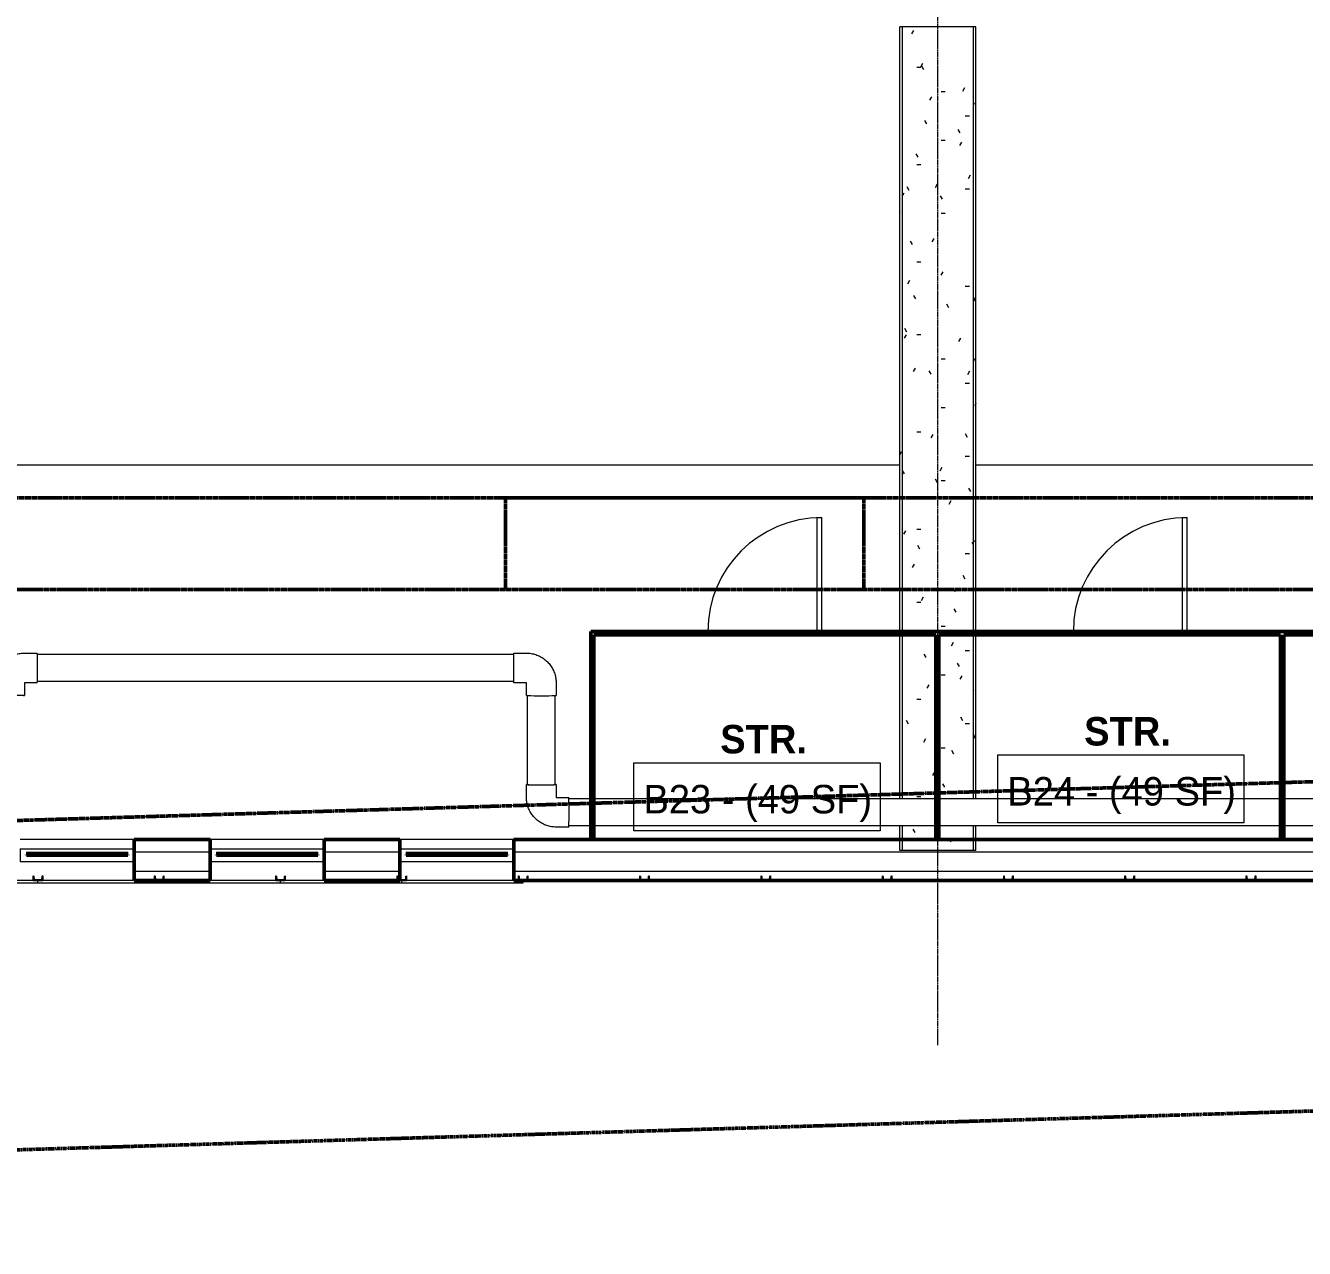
# Model space of a CAD drawing. Header units: inches. Extents: x -4235 to -464, y 9706 to 12365.
# Drawn here: x -2788.6 to -2384.5, y 9772 to 10158.3 of the extents above; entities that cross this region are included whole.
import ezdxf

# ---------------------------------------------------------------- set-up
doc = ezdxf.new("R2010")
doc.units = ezdxf.units.IN
doc.header["$MEASUREMENT"] = 0
for name, pattern in [('Dash 1_16_', [0.125, 0.0625, -0.0625]), ('Double Dash 3_8_', [1, 0.375, -0.125, 0.125, -0.125, 0.125, -0.125]), ('Grid Line 1_2_', [0.875, 0.5, -0.125, 0.125, -0.125])]:
    doc.linetypes.add(name, pattern=pattern)
for name, color, linetype, lineweight in [('0-1', 7, 'Continuous', 5), ('0-3', 7, 'Continuous', 9), ('A-AREA-IDEN', 2, 'Continuous', 9), ('A-DOOR-2', 7, 'Continuous', 9), ('A-FLOR-5', 192, 'Continuous', 9), ('A-GLAZ-CURT', 52, 'Continuous', 9), ('A-GLAZ-CWMG', 51, 'Continuous', 9), ('A-GLAZ-CWMG-4', 51, 'Continuous', 50), ('A-WALL', 113, 'Continuous', 13), ('C-PROP-LINE', 91, 'Double Dash 3_8_', 50), ('C-PROP-LINE-1', 91, 'Dash 1_16_', 50), ('P-PIPE-1', 7, 'Continuous', 9), ('P-PIPE-2', 254, 'Continuous', 9), ('S-BEAM', 12, 'Continuous', 9), ('S-BEAM-1', 9, 'Continuous', 9), ('S-FNDN-1', 250, 'Continuous', 50), ('S-FNDN-5', 32, 'Continuous', 50), ('S-FNDN-6', 32, 'Continuous', 9), ('S-GRID-1', 1, 'Grid Line 1_2_', 9)]:
    doc.layers.add(name, color=color, linetype=linetype, lineweight=lineweight)
doc.styles.add('Century Gothic', font='ufonts.com_century-gothic.ttf', dxfattribs={"height": 9})
doc.styles.add('Century Gothic_B', font='GOTHICB.TTF', dxfattribs={"height": 9})

# ---------------------------------------------------------------- blocks, each defined once
blk = doc.blocks.new('CHAINLINK GATE - CHAINLINK GATE-2199385-BACKGROUND - RCP - BASEMENT FLOOR')
at = {"layer": 'A-DOOR-2'}
for p, q in [((16.5, 36.5), (18, 36.5)), ((16.5, 0.5), (16.5, 36.5)), ((18, 0.5), (18, 36.5)), ((16.5, 0.5), (18, 0.5))]:
    blk.add_line(p, q, dxfattribs=at)
blk.add_arc((18, 0.5), 36, 90, 180, dxfattribs=at)
blk = doc.blocks.new('Elbow - PVC - Sch 40 - Standard-2236319-BACKGROUND - RCP - BASEMENT FLOOR')
at = {"layer": 'P-PIPE-1'}
for p, q in [((-2788.94, 9960.06), (-2784.94, 9960.06)), ((-2798.35, 9946.66), (-2798.35, 9950.66)), ((-2788.97, 9950.66), (-2788.97, 9946.66)), ((-2784.94, 9950.69), (-2788.94, 9950.69))]:
    blk.add_line(p, q, dxfattribs=at)
at = {"layer": 'P-PIPE-1', "flags": 128}
for points in [[(-2795.59, 9957.31), (-2795.32, 9957.57), (-2795.04, 9957.82), (-2794.75, 9958.06), (-2794.45, 9958.28), (-2794.14, 9958.5), (-2793.82, 9958.7), (-2793.5, 9958.89), (-2793.16, 9959.06), (-2792.82, 9959.23), (-2792.48, 9959.38), (-2792.13, 9959.51), (-2791.77, 9959.63), (-2791.41, 9959.74), (-2791.04, 9959.83), (-2790.68, 9959.9), (-2790.31, 9959.97), (-2789.93, 9960.01), (-2789.56, 9960.04), (-2789.18, 9960.06), (-2788.94, 9960.06)], [(-2798.35, 9950.66), (-2798.34, 9951.04), (-2798.32, 9951.41), (-2798.28, 9951.79), (-2798.23, 9952.16), (-2798.16, 9952.53), (-2798.08, 9952.9), (-2797.98, 9953.26), (-2797.87, 9953.62), (-2797.75, 9953.97), (-2797.61, 9954.32), (-2797.45, 9954.67), (-2797.29, 9955), (-2797.11, 9955.33), (-2796.91, 9955.66), (-2796.71, 9955.97), (-2796.49, 9956.28), (-2796.26, 9956.57), (-2796.01, 9956.86), (-2795.76, 9957.14), (-2795.59, 9957.31)], [(-2788.96, 9950.68), (-2788.97, 9950.68), (-2788.97, 9950.68), (-2788.97, 9950.68), (-2788.97, 9950.68), (-2788.97, 9950.68), (-2788.97, 9950.68), (-2788.97, 9950.67), (-2788.97, 9950.67), (-2788.97, 9950.67), (-2788.97, 9950.67), (-2788.97, 9950.67), (-2788.97, 9950.67), (-2788.97, 9950.67), (-2788.97, 9950.67), (-2788.97, 9950.67), (-2788.97, 9950.66), (-2788.97, 9950.66), (-2788.97, 9950.66), (-2788.97, 9950.66), (-2788.97, 9950.66)], [(-2788.94, 9950.69), (-2788.94, 9950.69), (-2788.95, 9950.69), (-2788.95, 9950.69), (-2788.95, 9950.69), (-2788.95, 9950.69), (-2788.95, 9950.69), (-2788.95, 9950.69), (-2788.95, 9950.69), (-2788.95, 9950.69), (-2788.96, 9950.69), (-2788.96, 9950.69), (-2788.96, 9950.69), (-2788.96, 9950.69), (-2788.96, 9950.69), (-2788.96, 9950.68), (-2788.96, 9950.68), (-2788.96, 9950.68), (-2788.96, 9950.68), (-2788.96, 9950.68), (-2788.96, 9950.68)]]:
    blk.add_lwpolyline(points, dxfattribs=at)
at = {"layer": 'P-PIPE-1'}
for centre, major_axis, start_param, end_param in [((-2784.94, 9955.38), (0, 4.69), 3.152008, 6.293601), ((-2793.66, 9946.66), (4.69, 0), 6.27277, 9.414362), ((-2793.66, 9946.66), (4.69, 0), 3.141593, 3.523602), ((-2793.66, 9946.66), (-4.69, 0), 2.758996, 3.131177)]:
    blk.add_ellipse(centre, major_axis=major_axis, ratio=0.010416, start_param=start_param, end_param=end_param, dxfattribs=at)
blk = doc.blocks.new('Elbow - PVC - Sch 40 - Standard-V1-BACKGROUND - RCP - BASEMENT FLOOR')
at = {"layer": 'P-PIPE-1'}
for p, q in [((-2634.38, 9960.06), (-2630.38, 9960.06)), ((-2630.38, 9950.69), (-2634.38, 9950.69)), ((-2630.35, 9946.66), (-2630.35, 9950.66)), ((-2620.97, 9950.66), (-2620.97, 9946.66))]:
    blk.add_line(p, q, dxfattribs=at)
at = {"layer": 'P-PIPE-1', "flags": 128}
for points in [[(-2630.38, 9960.06), (-2630, 9960.06), (-2629.63, 9960.03), (-2629.25, 9960), (-2628.88, 9959.94), (-2628.51, 9959.88), (-2628.14, 9959.8), (-2627.78, 9959.7), (-2627.42, 9959.59), (-2627.07, 9959.46), (-2626.72, 9959.32), (-2626.37, 9959.17), (-2626.04, 9959), (-2625.71, 9958.82), (-2625.38, 9958.63), (-2625.07, 9958.42), (-2624.76, 9958.2), (-2624.46, 9957.97), (-2624.18, 9957.73), (-2623.9, 9957.48), (-2623.73, 9957.31)], [(-2623.73, 9957.31), (-2623.47, 9957.04), (-2623.22, 9956.76), (-2622.98, 9956.47), (-2622.75, 9956.17), (-2622.54, 9955.86), (-2622.34, 9955.54), (-2622.15, 9955.21), (-2621.97, 9954.88), (-2621.81, 9954.54), (-2621.66, 9954.2), (-2621.53, 9953.84), (-2621.41, 9953.49), (-2621.3, 9953.13), (-2621.21, 9952.76), (-2621.13, 9952.39), (-2621.07, 9952.02), (-2621.03, 9951.65), (-2620.99, 9951.27), (-2620.98, 9950.9), (-2620.97, 9950.66)], [(-2630.36, 9950.68), (-2630.36, 9950.68), (-2630.36, 9950.68), (-2630.36, 9950.68), (-2630.36, 9950.68), (-2630.36, 9950.68), (-2630.36, 9950.69), (-2630.36, 9950.69), (-2630.37, 9950.69), (-2630.37, 9950.69), (-2630.37, 9950.69), (-2630.37, 9950.69), (-2630.37, 9950.69), (-2630.37, 9950.69), (-2630.37, 9950.69), (-2630.37, 9950.69), (-2630.37, 9950.69), (-2630.38, 9950.69), (-2630.38, 9950.69), (-2630.38, 9950.69), (-2630.38, 9950.69)], [(-2630.35, 9950.66), (-2630.35, 9950.66), (-2630.35, 9950.66), (-2630.35, 9950.66), (-2630.35, 9950.66), (-2630.35, 9950.67), (-2630.35, 9950.67), (-2630.35, 9950.67), (-2630.35, 9950.67), (-2630.35, 9950.67), (-2630.35, 9950.67), (-2630.35, 9950.67), (-2630.35, 9950.67), (-2630.35, 9950.67), (-2630.35, 9950.68), (-2630.35, 9950.68), (-2630.35, 9950.68), (-2630.36, 9950.68), (-2630.36, 9950.68), (-2630.36, 9950.68), (-2630.36, 9950.68)]]:
    blk.add_lwpolyline(points, dxfattribs=at)
at = {"layer": 'P-PIPE-1'}
for centre, major_axis, start_param, end_param in [((-2634.38, 9955.38), (0, 4.69), 0, 0.381965), ((-2634.38, 9955.38), (0, 4.69), 3.131177, 6.27277), ((-2634.38, 9955.38), (0, 4.69), 2.758996, 3.131177), ((-2625.66, 9946.66), (4.69, 0), 3.152008, 6.293601)]:
    blk.add_ellipse(centre, major_axis=major_axis, ratio=0.010416, start_param=start_param, end_param=end_param, dxfattribs=at)
blk = doc.blocks.new('Elbow - PVC - Sch 40 - Standard-V2-BACKGROUND - RCP - BASEMENT FLOOR')
at = {"layer": 'P-PIPE-1'}
for p, q in [((-2630.35, 9914.52), (-2630.35, 9918.52)), ((-2620.97, 9918.52), (-2620.97, 9914.52)), ((-2620.94, 9914.49), (-2616.94, 9914.49)), ((-2616.94, 9905.11), (-2620.94, 9905.11))]:
    blk.add_line(p, q, dxfattribs=at)
at = {"layer": 'P-PIPE-1', "flags": 128}
for points in [[(-2627.59, 9907.87), (-2627.85, 9908.14), (-2628.1, 9908.42), (-2628.34, 9908.71), (-2628.57, 9909.01), (-2628.78, 9909.32), (-2628.98, 9909.64), (-2629.17, 9909.96), (-2629.35, 9910.3), (-2629.51, 9910.64), (-2629.66, 9910.98), (-2629.79, 9911.33), (-2629.91, 9911.69), (-2630.02, 9912.05), (-2630.11, 9912.42), (-2630.19, 9912.78), (-2630.25, 9913.16), (-2630.3, 9913.53), (-2630.33, 9913.9), (-2630.35, 9914.28), (-2630.35, 9914.52)], [(-2620.97, 9914.52), (-2620.97, 9914.52), (-2620.97, 9914.52), (-2620.97, 9914.51), (-2620.97, 9914.51), (-2620.97, 9914.51), (-2620.97, 9914.51), (-2620.97, 9914.51), (-2620.97, 9914.51), (-2620.97, 9914.51), (-2620.97, 9914.51), (-2620.97, 9914.5), (-2620.97, 9914.5), (-2620.97, 9914.5), (-2620.97, 9914.5), (-2620.97, 9914.5), (-2620.97, 9914.5), (-2620.97, 9914.5), (-2620.97, 9914.5), (-2620.97, 9914.5), (-2620.96, 9914.5)], [(-2620.96, 9914.5), (-2620.96, 9914.5), (-2620.96, 9914.49), (-2620.96, 9914.49), (-2620.96, 9914.49), (-2620.96, 9914.49), (-2620.96, 9914.49), (-2620.96, 9914.49), (-2620.96, 9914.49), (-2620.96, 9914.49), (-2620.95, 9914.49), (-2620.95, 9914.49), (-2620.95, 9914.49), (-2620.95, 9914.49), (-2620.95, 9914.49), (-2620.95, 9914.49), (-2620.95, 9914.49), (-2620.95, 9914.49), (-2620.95, 9914.49), (-2620.94, 9914.49), (-2620.94, 9914.49)], [(-2620.94, 9905.11), (-2621.32, 9905.12), (-2621.69, 9905.14), (-2622.07, 9905.18), (-2622.44, 9905.23), (-2622.81, 9905.3), (-2623.18, 9905.38), (-2623.54, 9905.48), (-2623.9, 9905.59), (-2624.26, 9905.72), (-2624.61, 9905.85), (-2624.95, 9906.01), (-2625.29, 9906.18), (-2625.62, 9906.36), (-2625.94, 9906.55), (-2626.25, 9906.76), (-2626.56, 9906.97), (-2626.86, 9907.2), (-2627.15, 9907.45), (-2627.42, 9907.7), (-2627.59, 9907.87)]]:
    blk.add_lwpolyline(points, dxfattribs=at)
at = {"layer": 'P-PIPE-1'}
for centre, major_axis, start_param, end_param in [((-2625.66, 9918.52), (4.69, 0), 2.759638, 3.141593), ((-2625.66, 9918.52), (-4.69, 0), 0.010416, 3.152008), ((-2625.66, 9918.52), (4.69, 0), 0.010416, 0.382649), ((-2616.94, 9909.8), (0, 4.69), 3.131177, 6.27277)]:
    blk.add_ellipse(centre, major_axis=major_axis, ratio=0.010416, start_param=start_param, end_param=end_param, dxfattribs=at)
blk = doc.blocks.new('CTR - 1st Phase - Common Walls_rvt-1-BACKGROUND - RCP - BASEMENT FLOOR')
at = {"layer": 'P-PIPE-1'}
for p, q in [((-2784.94, 9959.69), (-2634.38, 9959.69)), ((-2634.38, 9951.06), (-2784.94, 9951.06)), ((-2629.97, 9918.52), (-2629.97, 9946.66)), ((-2621.35, 9946.66), (-2621.35, 9918.52)), ((-2616.94, 9914.11), (-2610.02, 9914.11)), ((-2609.02, 9914.11), (-2501.02, 9914.11)), ((-2500.02, 9914.11), (-2392.02, 9914.11)), ((-2391.02, 9914.11), (-2283.02, 9914.11)), ((-2610.02, 9905.49), (-2616.94, 9905.49)), ((-2501.02, 9905.49), (-2609.02, 9905.49)), ((-2392.02, 9905.49), (-2500.02, 9905.49)), ((-2283.02, 9905.49), (-2391.02, 9905.49))]:
    blk.add_line(p, q, dxfattribs=at)
for centre, major_axis, start_param, end_param in [((-2634.38, 9955.38), (0, 4.31), 4.712389, 6.283185), ((-2634.38, 9955.38), (0, 4.31), 3.141593, 4.712389), ((-2625.66, 9918.52), (4.31, 0), 3.141593, 4.712389), ((-2625.66, 9918.52), (4.31, 0), 4.712389, 6.283185)]:
    blk.add_ellipse(centre, major_axis=major_axis, ratio=0.010416, start_param=start_param, end_param=end_param, dxfattribs=at)
at = {"layer": 'P-PIPE-2'}
for p, q in [((-2610.02, 9914.11), (-2609.02, 9914.11)), ((-2501.02, 9914.11), (-2500.02, 9914.11)), ((-2392.02, 9914.11), (-2391.02, 9914.11)), ((-2609.02, 9905.49), (-2610.02, 9905.49)), ((-2500.02, 9905.49), (-2501.02, 9905.49)), ((-2391.02, 9905.49), (-2392.02, 9905.49))]:
    blk.add_line(p, q, dxfattribs=at)
at = {"layer": 'S-FNDN-1'}
for p, q in [((-2610.02, 9901.19), (-2610.02, 9966.88)), ((-2610.02, 9966.88), (-2609.02, 9966.88)), ((-2609.02, 9966.88), (-2573.02, 9966.88)), ((-2573.02, 9966.88), (-2537.02, 9966.88)), ((-2537.02, 9966.88), (-2457.52, 9966.88)), ((-2457.52, 9966.88), (-2421.52, 9966.88)), ((-2421.52, 9966.88), (-2361.52, 9966.88)), ((-2609.02, 9965.88), (-2609.02, 9901.19)), ((-2573.02, 9965.88), (-2609.02, 9965.88)), ((-2537.02, 9965.88), (-2573.02, 9965.88)), ((-2501.02, 9965.88), (-2537.02, 9965.88)), ((-2501.02, 9901.19), (-2501.02, 9965.88)), ((-2500.02, 9965.88), (-2500.02, 9901.19)), ((-2457.52, 9965.88), (-2500.02, 9965.88)), ((-2421.52, 9965.88), (-2457.52, 9965.88)), ((-2392.02, 9965.88), (-2421.52, 9965.88)), ((-2392.02, 9901.19), (-2392.02, 9965.88)), ((-2391.02, 9965.88), (-2391.02, 9901.19)), ((-2361.52, 9965.88), (-2391.02, 9965.88)), ((-2609.02, 9901.19), (-2610.02, 9901.19)), ((-2500.02, 9901.19), (-2501.02, 9901.19)), ((-2391.02, 9901.19), (-2392.02, 9901.19))]:
    blk.add_line(p, q, dxfattribs=at)
at = {"layer": '0-3'}
for name, p in [('CHAINLINK GATE - CHAINLINK GATE-2199385-BACKGROUND - RCP - BASEMENT FLOOR', (-2555.02, 9966.38)), ('CHAINLINK GATE - CHAINLINK GATE-2199385-BACKGROUND - RCP - BASEMENT FLOOR', (-2439.52, 9966.38)), ('Elbow - PVC - Sch 40 - Standard-2236319-BACKGROUND - RCP - BASEMENT FLOOR', (0, 0)), ('Elbow - PVC - Sch 40 - Standard-V1-BACKGROUND - RCP - BASEMENT FLOOR', (0, 0)), ('Elbow - PVC - Sch 40 - Standard-V2-BACKGROUND - RCP - BASEMENT FLOOR', (0, 0))]:
    blk.add_blockref(name, p, dxfattribs=at)
blk = doc.blocks.new('Rectangular Mullion - Louver Frame-2514204-BACKGROUND - RCP - BASEMENT FLOOR')
at = {"layer": 'A-GLAZ-CWMG'}
for p, q in [((-2790.32, 9898.19), (-2790.32, 9894.19)), ((-2790.32, 9898.19), (-2754.32, 9898.19)), ((-2754.32, 9894.19), (-2754.32, 9898.19)), ((-2790.32, 9894.19), (-2754.32, 9894.19))]:
    blk.add_line(p, q, dxfattribs=at)
blk = doc.blocks.new('Rectangular Mullion - louver-2514202-BACKGROUND - RCP - BASEMENT FLOOR')
at = {"layer": 'A-GLAZ-CWMG'}
for p, q in [((-2788.32, 9897.14), (-2756.32, 9897.14)), ((-2788.32, 9897.14), (-2788.32, 9896.28)), ((-2756.32, 9896.28), (-2756.32, 9897.14))]:
    blk.add_line(p, q, dxfattribs=at)
at = {"layer": 'A-GLAZ-CWMG-4'}
for p, q in [((-2788.32, 9896.19), (-2788.32, 9896.28)), ((-2788.32, 9896.28), (-2756.32, 9896.28)), ((-2756.32, 9896.19), (-2788.32, 9896.19)), ((-2756.32, 9896.28), (-2756.32, 9896.19))]:
    blk.add_line(p, q, dxfattribs=at)
blk = doc.blocks.new('Beam 2 Levels - _A_-V18-BACKGROUND - RCP - BASEMENT FLOOR')
at = {"layer": 'S-BEAM-1'}
h = blk.add_hatch(dxfattribs=at)
h.set_pattern_fill('FP_88', color=256, style=0, pattern_type=2)
h.set_pattern_definition([(90, (10037.893, 1233.768), (-7.68, 21.722), [0.896, -15.396, 0.896, -15.396, -86.889]), (90, (10037.893, 1233.768), (-7.68, 21.722), [-32.583, 0.896, -31.687, 0.896, -15.396, -38.014]), (90, (10037.893, 1233.768), (-7.68, 21.722), [-81.459, 0.896, -9.965, 0.896, -26.257]), (202.208, (10034.053, 1241.914), (-26.0559108, -16.9086766), [1.185, -20.367, 1.185, -135.31]), (202.208, (10034.053, 1241.914), (-26.0559108, -16.9086766), [-22.737, -20.367, 1.185, -41.919, -71.84]), (202.208, (10034.053, 1241.914), (-26.0559108, -16.9086766), [-86.208, 1.185, -20.367, 1.185, -49.103]), (202.208, (10034.053, 1241.914), (-26.0559108, -16.9086766), [-108.945, -13.183, 1.185, -34.735]), (337.792, (10018.693, 1244.629), (27.152691, -4.8140186), [1.185, -20.367, 1.185, -135.31]), (337.792, (10018.693, 1244.629), (27.152691, -4.8140186), [-22.737, -20.367, 1.185, -41.919, -71.84]), (337.792, (10018.693, 1244.629), (27.152691, -4.8140186), [-86.208, 1.185, -20.367, 1.185, -49.103]), (337.792, (10018.693, 1244.629), (27.152691, -4.8140186), [-108.945, -13.183, 1.185, -34.735])])
h.paths.add_polyline_path([(140.19, 12), (132.41, 12), (132.41, 11.21), (140.19, 11.21)], flags=0)
h.paths.add_polyline_path([(123.78, 11.21), (123.78, 12), (-120.07, 12), (-120.07, 11.21), (123.71, 11.21)], flags=0)
h = blk.add_hatch(dxfattribs=at)
h.set_pattern_fill('FP_89', color=256, style=0, pattern_type=2)
h.set_pattern_definition([(90, (10037.893, 2500.324), (-7.68, 30.72), [1.267, -21.773, 1.267, -21.773, -122.88]), (90, (10037.893, 2500.324), (-7.68, 30.72), [-46.08, 1.267, -44.813, 1.267, -21.773, -53.76]), (90, (10037.893, 2500.324), (-7.68, 30.72), [-115.2, 1.267, -14.093, 1.267, -37.133]), (210, (10034.053, 2511.844), (-22.7643004, -22.011075), [1.267, -21.773, 1.267, -21.773, -122.88]), (210, (10034.053, 2511.844), (-22.7643004, -22.011075), [-46.08, 1.267, -44.813, 1.267, -21.773, -53.76]), (210, (10034.053, 2511.844), (-22.7643004, -22.011075), [-115.2, 1.267, -14.093, 1.267, -37.133]), (330, (10018.693, 2515.684), (30.4443004, -8.708925), [1.267, -21.773, 1.267, -21.773, -122.88]), (330, (10018.693, 2515.684), (30.4443004, -8.708925), [-46.08, 1.267, -44.813, 1.267, -21.773, -53.76]), (330, (10018.693, 2515.684), (30.4443004, -8.708925), [-115.2, 1.267, -14.093, 1.267, -37.133])])
h.paths.add_polyline_path([(140.19, 0.3), (140.19, 11.21), (132.41, 11.21), (132.41, -11.21), (140.19, -11.21), (140.19, -0.7)], flags=0)
h.paths.add_polyline_path([(123.78, 0.3), (123.78, 11.21), (-120.07, 11.21), (-120.07, -11.21), (123.78, -11.21), (123.78, -0.7)], flags=0)
h = blk.add_hatch(dxfattribs=at)
h.set_pattern_fill('FP_90', color=256, style=0, pattern_type=2)
h.set_pattern_definition([(90, (10037.893, 1266.556), (-7.68, 21.722), [0.896, -15.396, 0.896, -15.396, -86.889]), (90, (10037.893, 1266.556), (-7.68, 21.722), [-32.583, 0.896, -31.687, 0.896, -15.396, -38.014]), (90, (10037.893, 1266.556), (-7.68, 21.722), [-81.459, 0.896, -9.965, 0.896, -26.257]), (202.208, (10034.053, 1274.701), (-26.0559108, -16.9086766), [1.185, -20.367, 1.185, -135.31]), (202.208, (10034.053, 1274.701), (-26.0559108, -16.9086766), [-22.737, -20.367, 1.185, -41.919, -71.84]), (202.208, (10034.053, 1274.701), (-26.0559108, -16.9086766), [-86.208, 1.185, -20.367, 1.185, -49.103]), (202.208, (10034.053, 1274.701), (-26.0559108, -16.9086766), [-108.945, -13.183, 1.185, -34.735]), (337.792, (10018.693, 1277.417), (27.152691, -4.8140186), [1.185, -20.367, 1.185, -135.31]), (337.792, (10018.693, 1277.417), (27.152691, -4.8140186), [-22.737, -20.367, 1.185, -41.919, -71.84]), (337.792, (10018.693, 1277.417), (27.152691, -4.8140186), [-86.208, 1.185, -20.367, 1.185, -49.103]), (337.792, (10018.693, 1277.417), (27.152691, -4.8140186), [-108.945, -13.183, 1.185, -34.735])])
h.paths.add_polyline_path([(140.19, -11.21), (132.41, -11.21), (132.41, -12), (140.19, -12)], flags=0)
h.paths.add_polyline_path([(123.78, -11.21), (-120.07, -11.21), (-120.07, -12), (123.78, -12)], flags=0)
at = {"layer": 'S-BEAM'}
for p, q in [((-120.07, 12), (-120.07, 11.21)), ((71.02, 12), (-120.07, 12)), ((-120.07, 11.21), (-120.07, -11.21)), ((71.02, 11.21), (-120.07, 11.21)), ((72.02, 12), (71.02, 12)), ((72.02, 11.21), (71.02, 11.21)), ((123.78, 12), (72.02, 12)), ((123.78, 11.21), (72.02, 11.21)), ((136.7, 12), (132.41, 12)), ((136.7, 11.21), (132.41, 11.21)), ((140.19, 12), (136.7, 12)), ((140.19, 11.21), (136.7, 11.21)), ((140.19, 12), (140.19, 11.21)), ((140.19, 11.21), (140.19, -11.21)), ((-120.07, -11.21), (-120.07, -12)), ((71.02, -11.21), (-120.07, -11.21)), ((71.02, -12), (-120.07, -12)), ((71.71, -11.21), (71.02, -11.21)), ((71.68, -12), (71.02, -12)), ((72.02, -12), (71.7, -12)), ((72.02, -11.21), (71.72, -11.21)), ((123.78, -11.21), (72.02, -11.21)), ((123.78, -12), (72.02, -12)), ((136.7, -11.21), (132.41, -11.21)), ((136.7, -12), (132.41, -12)), ((140.19, -11.21), (136.7, -11.21)), ((140.19, -12), (136.7, -12)), ((140.19, -11.21), (140.19, -12))]:
    blk.add_line(p, q, dxfattribs=at)
blk = doc.blocks.new('Horizontal_Siding - Horizontal_Siding-2907273-BACKGROUND - RCP - BASEMENT FLOOR')
at = {"layer": 'A-GLAZ-CURT'}
for p, q in [((19.17, 2.25), (-19.17, 2.25)), ((-19.17, 2.25), (-19.17, 1.5)), ((-17.67, 1.5), (17.67, 1.5)), ((19.17, 2.25), (19.17, 1.5))]:
    blk.add_line(p, q, dxfattribs=at)
blk = doc.blocks.new('Rectangular Mullion - RAILING POST-2666420-BACKGROUND - RCP - BASEMENT FLOOR')
at = {"layer": 'A-GLAZ-CWMG'}
for p, q in [((-1.5, 0), (-1.5, -1.5)), ((1.5, -1.5), (1.5, 0)), ((-1.5, -1.5), (1.5, -1.5)), ((-1.22, -1.18), (-1.29, -0.21)), ((1.22, -1.18), (-1.22, -1.18)), ((1.29, -0.21), (1.22, -1.18))]:
    blk.add_line(p, q, dxfattribs=at)
for centre, start, end in [((-1.5, -0.21), 359.472, 90), ((1.5, -0.21), 90, 180.528)]:
    blk.add_arc(centre, 0.21, start, end, dxfattribs=at)
blk = doc.blocks.new('Family - ___-1878357-BACKGROUND - RCP - BASEMENT FLOOR')
at = {"layer": 'C-PROP-LINE'}
blk.add_line((-3831.82, 9771.98), (-2096.45, 9823.93), dxfattribs=at)
blk = doc.blocks.new('Family - ___-2835860-BACKGROUND - RCP - BASEMENT FLOOR')
at = {"layer": 'C-PROP-LINE-1'}
for p, q in [((-2636.92, 10009.09), (-2636.92, 9980.19)), ((-2523.72, 10009.09), (-2636.92, 10009.09)), ((-2523.72, 9980.19), (-2523.72, 10009.09)), ((-2636.92, 9980.19), (-3860.72, 9980.19)), ((-2067.92, 9980.19), (-2523.72, 9980.19))]:
    blk.add_line(p, q, dxfattribs=at)
blk = doc.blocks.new('Family - ___-2835903-BACKGROUND - RCP - BASEMENT FLOOR')
at = {"layer": 'C-PROP-LINE-1'}
blk.add_line((-2096.82, 10009.09), (-3831.82, 10009.09), dxfattribs=at)
blk = doc.blocks.new('Family - ___-2835932-BACKGROUND - RCP - BASEMENT FLOOR')
at = {"layer": 'C-PROP-LINE-1'}
blk.add_line((-2067.92, 9980.19), (-3860.72, 9980.19), dxfattribs=at)
blk = doc.blocks.new('Family - ___-2855424-BACKGROUND - RCP - BASEMENT FLOOR')
at = {"layer": 'C-PROP-LINE-1'}
blk.add_line((-3987.11, 9871.38), (-600.6, 9972.76), dxfattribs=at)

msp = doc.modelspace()

# ---------------------------------------------------------------- linework, layer by layer
at = {"layer": 'A-AREA-IDEN', "flags": 128}
for points in [[(-2481.38, 9927.9), (-2403.61, 9927.9), (-2403.61, 9906.4), (-2481.38, 9906.4)], [(-2596.37, 9925.42), (-2518.6, 9925.42), (-2518.6, 9903.92), (-2596.37, 9903.92)]]:
    msp.add_lwpolyline(points, close=True, dxfattribs=at)
at = {"layer": 'A-FLOR-5'}
for p, q in [((-2815.32, 10019.59), (-2512.32, 10019.59)), ((-2488.32, 10019.59), (-2185.32, 10019.59)), ((-2730.32, 9897.19), (-2754.32, 9897.19)), ((-2670.32, 9897.19), (-2694.32, 9897.19)), ((-1949.32, 9897.19), (-2634.32, 9897.19)), ((-2786.23, 9888.19), (-2790.32, 9888.19)), ((-2754.32, 9888.19), (-2783.23, 9888.19)), ((-2709.56, 9888.19), (-2730.32, 9888.19)), ((-2694.32, 9888.19), (-2706.56, 9888.19)), ((-2634.32, 9888.19), (-2668.22, 9888.19))]:
    msp.add_line(p, q, dxfattribs=at)
at = {"layer": 'A-WALL'}
for p, q in [((-2754.32, 9891.19), (-2730.32, 9891.19)), ((-2694.32, 9891.19), (-2670.32, 9891.19)), ((-2634.32, 9891.19), (-1943.32, 9891.19))]:
    msp.add_line(p, q, dxfattribs=at)
at = {"layer": 'S-FNDN-5'}
for p, q in [((-2754.32, 9888.19), (-2754.32, 9901.19)), ((-2754.32, 9901.19), (-2730.32, 9901.19)), ((-2730.32, 9901.19), (-2730.32, 9888.19)), ((-2694.32, 9888.19), (-2694.32, 9901.19)), ((-2694.32, 9901.19), (-2670.32, 9901.19)), ((-2670.32, 9901.19), (-2670.32, 9888.19)), ((-2634.32, 9888.19), (-2634.32, 9901.19)), ((-2634.32, 9901.19), (-1953.32, 9901.19)), ((-2730.32, 9888.19), (-2754.32, 9888.19)), ((-2670.32, 9888.19), (-2694.32, 9888.19)), ((-1940.32, 9888.19), (-2634.32, 9888.19))]:
    msp.add_line(p, q, dxfattribs=at)
at = {"layer": 'S-FNDN-6'}
for p, q in [((-2754.32, 9901.19), (-2790.32, 9901.19)), ((-2694.32, 9901.19), (-2730.32, 9901.19)), ((-2634.32, 9901.19), (-2670.32, 9901.19)), ((-2786.23, 9888.19), (-2783.23, 9888.19)), ((-2709.56, 9888.19), (-2706.56, 9888.19)), ((-2670.32, 9888.19), (-2668.22, 9888.19))]:
    msp.add_line(p, q, dxfattribs=at)
at = {"layer": 'S-GRID-1'}
msp.add_line((-2500.32, 9836.18), (-2500.32, 12302.98), dxfattribs=at)

# ---------------------------------------------------------------- block references
at = {"layer": '0-1'}
msp.add_blockref('CTR - 1st Phase - Common Walls_rvt-1-BACKGROUND - RCP - BASEMENT FLOOR', (0, 0), dxfattribs=at)
at = {"layer": 'A-GLAZ-CURT', "rotation": 180}
for p in [(-2803.9, 9889.69), (-2765.56, 9889.69), (-2727.23, 9889.69), (-2688.89, 9889.69), (-2650.55, 9889.69)]:
    msp.add_blockref('Horizontal_Siding - Horizontal_Siding-2907273-BACKGROUND - RCP - BASEMENT FLOOR', p, dxfattribs=at)
at = {"layer": 'A-GLAZ-CWMG'}
for name, p in [('Rectangular Mullion - Louver Frame-2514204-BACKGROUND - RCP - BASEMENT FLOOR', (0, 0)), ('Rectangular Mullion - Louver Frame-2514204-BACKGROUND - RCP - BASEMENT FLOOR', (60, 0)), ('Rectangular Mullion - Louver Frame-2514204-BACKGROUND - RCP - BASEMENT FLOOR', (120, 0)), ('Rectangular Mullion - louver-2514202-BACKGROUND - RCP - BASEMENT FLOOR', (0, 0)), ('Rectangular Mullion - louver-2514202-BACKGROUND - RCP - BASEMENT FLOOR', (60, 0)), ('Rectangular Mullion - louver-2514202-BACKGROUND - RCP - BASEMENT FLOOR', (120, 0))]:
    msp.add_blockref(name, p, dxfattribs=at)
at = {"layer": 'A-GLAZ-CWMG', "extrusion": (0, 0, -1)}
for p in [(2784.73, 9889.69), (2746.4, 9889.69), (2708.06, 9889.69), (2669.72, 9889.69), (2631.38, 9889.69), (2593.05, 9889.69), (2554.71, 9889.69), (2516.37, 9889.69), (2478.04, 9889.69), (2439.7, 9889.69), (2401.36, 9889.69)]:
    msp.add_blockref('Rectangular Mullion - RAILING POST-2666420-BACKGROUND - RCP - BASEMENT FLOOR', p, dxfattribs=at)
at = {"layer": 'C-PROP-LINE'}
msp.add_blockref('Family - ___-1878357-BACKGROUND - RCP - BASEMENT FLOOR', (0, 0), dxfattribs=at)
at = {"layer": 'C-PROP-LINE-1'}
for name in ['Family - ___-2835860-BACKGROUND - RCP - BASEMENT FLOOR', 'Family - ___-2835932-BACKGROUND - RCP - BASEMENT FLOOR', 'Family - ___-2835903-BACKGROUND - RCP - BASEMENT FLOOR', 'Family - ___-2855424-BACKGROUND - RCP - BASEMENT FLOOR']:
    msp.add_blockref(name, (0, 0), dxfattribs=at)
at = {"layer": 'S-BEAM', "rotation": 269.9999999999998}
msp.add_blockref('Beam 2 Levels - _A_-V18-BACKGROUND - RCP - BASEMENT FLOOR', (-2500.32, 10037.89), dxfattribs=at)

# ---------------------------------------------------------------- texts
at = {"layer": 'A-AREA-IDEN', "char_height": 9, "attachment_point": 1}
for s, insert, width, style in [('STR.', (-2454.11, 9939.87), 27.876, 'Century Gothic_B'), ('STR.', (-2569.11, 9937.38), 27.876, 'Century Gothic_B'), ('B23 - (49 SF)', (-2593.37, 9918.42), 86.658, 'Century Gothic'), ('B24 - (49 SF)', (-2478.38, 9920.9), 86.658, 'Century Gothic')]:
    msp.add_mtext(s, dxfattribs=dict(at, insert=insert, width=width, style=style))

doc.saveas('drawing.dxf')
